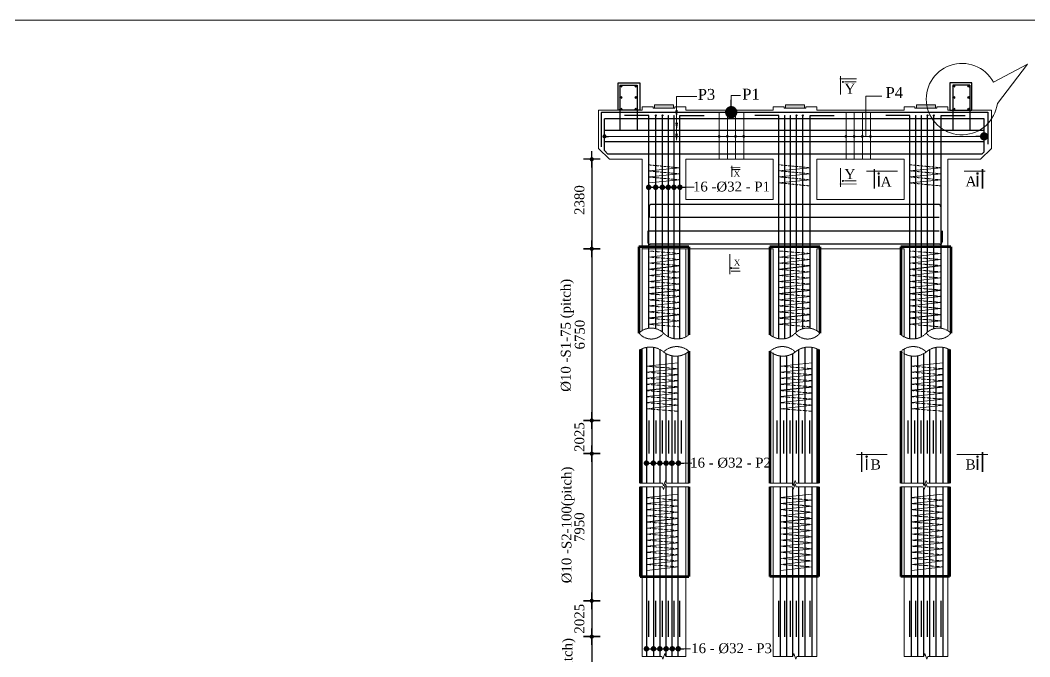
# Model space of a CAD drawing. Header units: millimetres. Extents: x -452357 to 35267, y 81803 to 461763.
# Drawn here: x -243131 to -224630, y 212153 to 223816 of the extents above; entities that cross this region are included whole.
import ezdxf

# ---------------------------------------------------------------- set-up
doc = ezdxf.new("R2010")
doc.units = ezdxf.units.MM
doc.header["$PDMODE"] = 2
doc.linetypes.add('DASHED', pattern=[0.75, 0.5, -0.25])
doc.linetypes.add('DASHEDX2', pattern=[38.1, 25.4, -12.7])
doc.layers.get('Defpoints').update_dxf_attribs({"lineweight": 13})
for name, color, linetype, lineweight in [('Ber', 12, 'Continuous', 30), ('Binder', 136, 'Continuous', 15), ('dim', 96, 'Continuous', 25), ('Dimision', 96, 'Continuous', 18), ('hatch', 65, 'Continuous', 15), ('Hatching', 65, 'Continuous', 20), ('Pile', 11, 'Continuous', 15), ('Reinf.', 12, 'Continuous', 30), ('Text', 7, 'Continuous', 15)]:
    doc.layers.add(name, color=color, linetype=linetype, lineweight=lineweight)
doc.layers.add('Pire Line', color=11, linetype='Continuous')
doc.styles.get("Standard").update_dxf_attribs({"font": 'times.ttf'})
doc.dimstyles.new('ISO-25', dxfattribs={"dimtxt": 175, "dimasz": 100, "dimexe": 65, "dimexo": 115.625, "dimgap": 40, "dimtad": 1, "dimtoh": 1, "dimdec": 0, "dimtxsty": 'Standard', "dimblk": 'DOT', "dimcen": 300, "dimclrd": 256, "dimclre": 256, "dimclrt": 256, "dimadec": 0, "dimazin": 0, "dimtfac": 1, "dimtdec": 0, "dimtix": 1, "dimtmove": 0, "dimatfit": 3, "dimldrblk": 'DOT', "dimfxl": 75, "dimlwd": -1, "dimarcsym": 0})
doc.dimstyles.new('ISO-70', dxfattribs={"dimscale": 0, "dimtxt": 70, "dimasz": 0.75, "dimexe": 35, "dimexo": 35, "dimgap": 20, "dimtad": 1, "dimdec": 0, "dimlfac": -1, "dimzin": 1, "dimdsep": 46, "dimtxsty": 'Standard', "dimblk": 'DIM', "dimcen": 60, "dimclrd": 256, "dimclre": 256, "dimclrt": 256, "dimadec": 0, "dimazin": 0, "dimtfac": 1, "dimtdec": 0, "dimtix": 1, "dimtofl": 0, "dimtmove": 0, "dimatfit": 3, "dimldrblk": 'DOT', "dimfxl": 35, "dimfxlon": 1, "dimtolj": 1, "dimlwd": -1, "dimarcsym": 0})

# ---------------------------------------------------------------- blocks, each defined once
blk = doc.blocks.new('DIM')
at = {"layer": 'dim'}
for p, q in [((-101, 0), (101, 0)), ((0, -101), (0, 101))]:
    blk.add_line(p, q, dxfattribs=at)
at = {"layer": 'dim', "const_width": 25.4}
blk.add_lwpolyline([(-13, 0, 1), (13, 0, 1)], format="xyb", close=True, dxfattribs=at)
blk = doc.blocks.new('*D145')
at = {"layer": 'Defpoints', "color": 0, "ltscale": 30, "transparency": 16777216}
for p in [(-231734, 221268), (-232657, 219628), (-230346, 219628)]:
    blk.add_point(p, dxfattribs=at)
at = {"layer": 'dim', "lineweight": -2, "ltscale": 30, "transparency": 16777216}
for p, q in [((-232622, 221268), (-232692, 221268)), ((-232622, 219628), (-232692, 219628))]:
    blk.add_line(p, q, dxfattribs=at)
at = {"layer": 'dim', "ltscale": 30, "transparency": 16777216}
blk.add_line((-232657, 221266), (-232657, 219630), dxfattribs=at)
at = {"layer": 'dim', "ltscale": 30, "transparency": 16777216, "xscale": 1.5, "yscale": 1.5, "zscale": 1.5}
for p, rotation in [((-232657, 221268), 90), ((-232657, 219628), 270)]:
    blk.add_blockref('DIM', p, dxfattribs=dict(at, rotation=rotation))
at = {"layer": 'dim', "ltscale": 30, "transparency": 16777216, "insert": (-232882, 220521), "char_height": 160, "attachment_point": 5, "rotation": 90}
blk.add_mtext('\\A1;{\\H1.125x;2380}', dxfattribs=at)
blk = doc.blocks.new('_Dot')
at = {"color": 0, "linetype": 'ByBlock', "lineweight": -2}
blk.add_line((-0.5, 0), (-1, 0), dxfattribs=at)
at = {"color": 0, "linetype": 'ByBlock', "const_width": 0.5}
blk.add_lwpolyline([(-0.25, 0, 1), (0.25, 0, 1)], format="xyb", close=True, dxfattribs=at)
blk = doc.blocks.new('*D146')
at = {"layer": 'Defpoints', "color": 0, "ltscale": 30, "transparency": 16777216}
for p in [(-232505, 219628), (-232657, 216482), (-231163, 216482)]:
    blk.add_point(p, dxfattribs=at)
at = {"layer": 'dim', "lineweight": -2, "ltscale": 30, "transparency": 16777216}
for p, q in [((-232622, 219628), (-232692, 219628)), ((-232622, 216482), (-232692, 216482))]:
    blk.add_line(p, q, dxfattribs=at)
at = {"layer": 'dim', "ltscale": 30, "transparency": 16777216}
blk.add_line((-232657, 219627), (-232657, 216484), dxfattribs=at)
at = {"layer": 'dim', "ltscale": 30, "transparency": 16777216, "xscale": 1.5, "yscale": 1.5, "zscale": 1.5}
for p, rotation in [((-232657, 219628), 90), ((-232657, 216482), 270)]:
    blk.add_blockref('DIM', p, dxfattribs=dict(at, rotation=rotation))
at = {"layer": 'dim', "ltscale": 30, "transparency": 16777216, "insert": (-232876, 218055), "char_height": 160, "attachment_point": 5, "rotation": 90}
blk.add_mtext('\\A1;{\\H1.125x;6750}', dxfattribs=at)
blk = doc.blocks.new('*D147')
at = {"layer": 'Defpoints', "color": 0, "ltscale": 30, "transparency": 16777216}
for p in [(-231163, 216482), (-232657, 215875), (-231136, 215875)]:
    blk.add_point(p, dxfattribs=at)
at = {"layer": 'dim', "lineweight": -2, "ltscale": 30, "transparency": 16777216}
for p, q in [((-232622, 216482), (-232692, 216482)), ((-232622, 215875), (-232692, 215875))]:
    blk.add_line(p, q, dxfattribs=at)
at = {"layer": 'dim', "ltscale": 30, "transparency": 16777216}
blk.add_line((-232657, 216481), (-232657, 215876), dxfattribs=at)
at = {"layer": 'dim', "ltscale": 30, "transparency": 16777216, "xscale": 1.5, "yscale": 1.5, "zscale": 1.5}
for p, rotation in [((-232657, 216482), 90), ((-232657, 215875), 270)]:
    blk.add_blockref('DIM', p, dxfattribs=dict(at, rotation=rotation))
at = {"layer": 'dim', "ltscale": 30, "transparency": 16777216, "insert": (-232882, 216179), "char_height": 160, "attachment_point": 5, "rotation": 90}
blk.add_mtext('\\A1;{\\H1.125x;2025}', dxfattribs=at)
blk = doc.blocks.new('*D148')
at = {"layer": 'Defpoints', "color": 0, "ltscale": 30, "transparency": 16777216}
for p in [(-232615, 215875), (-232657, 213179), (-231136, 213179)]:
    blk.add_point(p, dxfattribs=at)
at = {"layer": 'dim', "lineweight": -2, "ltscale": 30, "transparency": 16777216}
for p, q in [((-232650, 215875), (-232692, 215875)), ((-232622, 213179), (-232692, 213179))]:
    blk.add_line(p, q, dxfattribs=at)
at = {"layer": 'dim', "ltscale": 30, "transparency": 16777216}
blk.add_line((-232657, 215873), (-232657, 213181), dxfattribs=at)
at = {"layer": 'dim', "ltscale": 30, "transparency": 16777216, "xscale": 1.5, "yscale": 1.5, "zscale": 1.5}
for p, rotation in [((-232657, 215875), 90), ((-232657, 213179), 270)]:
    blk.add_blockref('DIM', p, dxfattribs=dict(at, rotation=rotation))
at = {"layer": 'dim', "ltscale": 30, "transparency": 16777216, "insert": (-232882, 214527), "char_height": 160, "attachment_point": 5, "rotation": 90}
blk.add_mtext('\\A1;{\\H1.125x;7950}', dxfattribs=at)
blk = doc.blocks.new('*D149')
at = {"layer": 'Defpoints', "color": 0, "ltscale": 30, "transparency": 16777216}
for p in [(-232629, 213179), (-232657, 212522), (-231136, 212522)]:
    blk.add_point(p, dxfattribs=at)
at = {"layer": 'dim', "lineweight": -2, "ltscale": 30, "transparency": 16777216}
for p, q in [((-232657, 213179), (-232692, 213179)), ((-232622, 212522), (-232692, 212522))]:
    blk.add_line(p, q, dxfattribs=at)
at = {"layer": 'dim', "ltscale": 30, "transparency": 16777216}
blk.add_line((-232657, 213178), (-232657, 212523), dxfattribs=at)
at = {"layer": 'dim', "ltscale": 30, "transparency": 16777216, "xscale": 1.5, "yscale": 1.5, "zscale": 1.5}
for p, rotation in [((-232657, 213179), 90), ((-232657, 212522), 270)]:
    blk.add_blockref('DIM', p, dxfattribs=dict(at, rotation=rotation))
at = {"layer": 'dim', "ltscale": 30, "transparency": 16777216, "insert": (-232882, 212850), "char_height": 160, "attachment_point": 5, "rotation": 90}
blk.add_mtext('\\A1;{\\H1.125x;2025}', dxfattribs=at)
blk = doc.blocks.new('*D150')
at = {"layer": 'Defpoints', "color": 0, "ltscale": 30, "transparency": 16777216}
for p in [(-232632, 212522), (-232657, 210092), (-231136, 210092)]:
    blk.add_point(p, dxfattribs=at)
at = {"layer": 'dim', "lineweight": -2, "ltscale": 30, "transparency": 16777216}
for p, q in [((-232657, 212522), (-232692, 212522)), ((-232622, 210092), (-232692, 210092))]:
    blk.add_line(p, q, dxfattribs=at)
at = {"layer": 'dim', "ltscale": 30, "transparency": 16777216}
blk.add_line((-232657, 212520), (-232657, 210093), dxfattribs=at)
at = {"layer": 'dim', "ltscale": 30, "transparency": 16777216, "xscale": 1.5, "yscale": 1.5, "zscale": 1.5}
for p, rotation in [((-232657, 212522), 90), ((-232657, 210092), 270)]:
    blk.add_blockref('DIM', p, dxfattribs=dict(at, rotation=rotation))
at = {"layer": 'dim', "ltscale": 30, "transparency": 16777216, "insert": (-232882, 211307), "char_height": 160, "attachment_point": 5, "rotation": 90}
blk.add_mtext('\\A1;{\\H1.125x;7950}', dxfattribs=at)

msp = doc.modelspace()

# ---------------------------------------------------------------- hatches: boundary and pattern name
at = {"layer": 'Hatching', "ltscale": 3}
h = msp.add_hatch(color=256, dxfattribs=at)
h.paths.add_polyline_path([(-231158.8, 222267.7), (-231333.8, 222267.7), (-231333.8, 222202.7), (-231158.8, 222202.7)])
h.paths.add_polyline_path([(-231333.8, 222267.7), (-231508.8, 222267.7), (-231508.8, 222202.7), (-231333.8, 222202.7)])
h = msp.add_hatch(color=256, dxfattribs=at)
h.paths.add_polyline_path([(-228758.8, 222267.7), (-228933.8, 222267.7), (-228933.8, 222202.7), (-228758.8, 222202.7)])
h.paths.add_polyline_path([(-228933.8, 222267.7), (-229108.8, 222267.7), (-229108.8, 222202.7), (-228933.8, 222202.7)])
h = msp.add_hatch(color=256, dxfattribs=at)
h.paths.add_polyline_path([(-226358.8, 222267.7), (-226533.8, 222267.7), (-226533.8, 222202.7), (-226358.8, 222202.7)])
h.paths.add_polyline_path([(-226533.8, 222267.7), (-226708.8, 222267.7), (-226708.8, 222202.7), (-226533.8, 222202.7)])
at = {"layer": 'Reinf.', "ltscale": 5}
h = msp.add_hatch(color=256, dxfattribs=at)
edge = h.paths.add_edge_path()
edge.add_arc((-232122.7, 222609.1), 17.6, 0, 360)
h = msp.add_hatch(color=256, dxfattribs=at)
edge = h.paths.add_edge_path()
edge.add_arc((-231843.3, 222609.1), 17.6, 180, 540, ccw=False)
h = msp.add_hatch(color=256, dxfattribs=at)
edge = h.paths.add_edge_path()
edge.add_arc((-226024.2, 222609.1), 17.6, 0, 360)
h = msp.add_hatch(color=256, dxfattribs=at)
edge = h.paths.add_edge_path()
edge.add_arc((-225744.9, 222609.1), 17.6, 180, 540, ccw=False)
h = msp.add_hatch(color=256, dxfattribs=at)
edge = h.paths.add_edge_path()
edge.add_arc((-232122.7, 222402), 17.6, 0, 360)
h = msp.add_hatch(color=256, dxfattribs=at)
edge = h.paths.add_edge_path()
edge.add_arc((-231843.3, 222402), 17.6, 180, 540, ccw=False)
h = msp.add_hatch(color=256, dxfattribs=at)
edge = h.paths.add_edge_path()
edge.add_arc((-226024.2, 222402), 17.6, 0, 360)
h = msp.add_hatch(color=256, dxfattribs=at)
edge = h.paths.add_edge_path()
edge.add_arc((-225744.9, 222402), 17.6, 180, 540, ccw=False)
h = msp.add_hatch(color=256, dxfattribs=at)
edge = h.paths.add_edge_path()
edge.add_arc((-232122.7, 222184.5), 17.6, 0, 360)
h = msp.add_hatch(color=256, dxfattribs=at)
edge = h.paths.add_edge_path()
edge.add_arc((-231843.3, 222184.5), 17.6, 180, 540, ccw=False)
for points in [[(-231488.9, 222071.9, 1), (-231471.2, 222071.9, 1)], [(-231370.3, 222071.9, 1), (-231352.6, 222071.9, 1)], [(-231261, 222070.4, 1), (-231243.3, 222070.4, 1)], [(-231158.2, 222071.9, 1), (-231140.5, 222071.9, 1)], [(-229109.4, 222071.9, -1), (-229127.1, 222071.9, -1)], [(-229006.6, 222070.4, -1), (-229024.3, 222070.4, -1)], [(-228897.3, 222071.9, -1), (-228915, 222071.9, -1)], [(-228778.7, 222071.9, -1), (-228796.4, 222071.9, -1)], [(-226709.4, 222071.9, -1), (-226727.1, 222071.9, -1)], [(-226606.6, 222070.4, -1), (-226624.3, 222070.4, -1)], [(-226497.3, 222071.9, -1), (-226515, 222071.9, -1)], [(-226378.7, 222071.9, -1), (-226396.4, 222071.9, -1)]]:
    msp.add_hatch(color=256, dxfattribs=at).paths.add_polyline_path(points)
h = msp.add_hatch(color=256, dxfattribs=at)
edge = h.paths.add_edge_path()
edge.add_arc((-226024.2, 222184.5), 17.6, 0, 360)
h = msp.add_hatch(color=256, dxfattribs=at)
edge = h.paths.add_edge_path()
edge.add_arc((-225744.9, 222184.5), 17.6, 180, 540, ccw=False)
at = {"layer": 'Text'}
for points in [[(-228044.8, 222685.4, 1), (-228062.8, 222685.4, 1)], [(-230066.6, 221080.6, 1), (-230084.6, 221080.6, 1)], [(-227397.9, 220993.1, -1), (-227397.9, 221022.7, -1)], [(-225588.4, 220993.1, 1), (-225588.4, 221022.7, 1)], [(-228044.8, 220870.3, -1), (-228062.8, 220870.3, -1)], [(-230092.1, 219274.8, -1), (-230110.1, 219274.8, -1)], [(-227619.5, 215805.4, -1), (-227619.5, 215835, -1)], [(-225588.4, 215805.4, 1), (-225588.4, 215835, 1)]]:
    msp.add_hatch(color=256, dxfattribs=at).paths.add_polyline_path(points)

# ---------------------------------------------------------------- linework, layer by layer
at = {"layer": 'Ber', "ltscale": 0.02}
for p, q in [((-232140.3, 222627), (-232140.3, 221815)), ((-232140.3, 222627), (-231825.7, 222627)), ((-231825.7, 222627), (-231825.7, 221811.5)), ((-225727.2, 222627), (-226041.9, 222627)), ((-226041.9, 222627), (-226041.9, 221811.5)), ((-225727.2, 222627), (-225727.2, 221815)), ((-225400.9, 222130.9), (-225400.9, 221545.6)), ((-232423.4, 221428), (-232423.4, 222011.9)), ((-225468.1, 222011.9), (-232423.4, 222011.9)), ((-225468.1, 221405.8), (-225468.1, 222011.9)), ((-225468.1, 221796.2), (-232423.4, 221796.2)), ((-225468.1, 221585), (-232420.4, 221585)), ((-232360.1, 221364.7), (-232423.4, 221428)), ((-225509.3, 221364.7), (-232360.1, 221364.7)), ((-225468.1, 221405.8), (-225509.3, 221364.7)), ((-231605.9, 220397.4), (-231605.9, 220203.2)), ((-226306.7, 220442.4), (-231560.9, 220442.4)), ((-226261.7, 220397.4), (-226261.7, 220197)), ((-226288.1, 220202.9), (-231580.6, 220202.9)), ((-231631.7, 219954.2), (-231631.7, 219755.6)), ((-226288.1, 219950), (-231613.4, 219950)), ((-226235.9, 219959.9), (-226235.9, 219755.6)), ((-226280.9, 219710.6), (-231586.7, 219710.6))]:
    msp.add_line(p, q, dxfattribs=at)
msp.add_lwpolyline([(-232479.1, 221498.1), (-232479.1, 222119.9, -0.4142136), (-232468.1, 222130.9), (-225400.9, 222130.9)], format="xyb", dxfattribs=at)
for centre, start, end in [((-231560.9, 220397.4), 90, 180), ((-226306.7, 220397.4), 0, 90), ((-231586.7, 219755.6), 180, 270), ((-226280.9, 219755.6), 270, 0)]:
    msp.add_arc(centre, 45, start, end, dxfattribs=at)
at = {"layer": 'Binder', "ltscale": 5}
for p, q in [((-230320.7, 222130.9), (-230320.7, 221267.7)), ((-230170.7, 222130.9), (-230170.7, 221267.7)), ((-230020.7, 222130.9), (-230020.7, 221267.7)), ((-229870.7, 222130.9), (-229870.7, 221267.7)), ((-227997.3, 222130.9), (-227997.3, 221267.7)), ((-227847.3, 222130.9), (-227847.3, 221267.7)), ((-227697.3, 222130.9), (-227697.3, 221267.7)), ((-227547.3, 222130.9), (-227547.3, 221267.7)), ((-231612.5, 221055), (-231040.7, 221110.3)), ((-229226.1, 221056.3), (-228654.4, 221111.6)), ((-226826, 221056.3), (-226254.2, 221111.6)), ((-231612.5, 220944.3), (-231040.7, 220999.7)), ((-229226.1, 220945.6), (-228654.4, 221001)), ((-226826, 220945.6), (-226254.2, 221001)), ((-231612.5, 220833.7), (-231040.7, 220889)), ((-229226.1, 220835), (-228654.4, 220890.3)), ((-226826, 220835), (-226254.2, 220890.3)), ((-231612.5, 219477.3), (-231040.7, 219541.3)), ((-231612.5, 219366.6), (-231040.7, 219430.7)), ((-229223.5, 219477.3), (-228651.8, 219541.3)), ((-229223.5, 219366.6), (-228651.8, 219430.7)), ((-226829.8, 219477.3), (-226258, 219541.3)), ((-226829.8, 219366.6), (-226258, 219430.7)), ((-231612.5, 219256), (-231040.7, 219320)), ((-229223.5, 219256), (-228651.8, 219320)), ((-226829.8, 219256), (-226258, 219320)), ((-231612.5, 219140.2), (-231040.7, 219204.3)), ((-231612.5, 219029.6), (-231040.7, 219093.6)), ((-229223.5, 219140.2), (-228651.8, 219204.3)), ((-229223.5, 219029.6), (-228651.8, 219093.6)), ((-226829.8, 219140.2), (-226258, 219204.3)), ((-226829.8, 219029.6), (-226258, 219093.6)), ((-231612.5, 218918.9), (-231040.7, 218982.9)), ((-229223.5, 218918.9), (-228651.8, 218982.9)), ((-226829.8, 218918.9), (-226258, 218982.9)), ((-231612.5, 218808.2), (-231040.7, 218872.3)), ((-231612.5, 218692.5), (-231040.7, 218756.5)), ((-229223.5, 218808.2), (-228651.8, 218872.3)), ((-229223.5, 218692.5), (-228651.8, 218756.5)), ((-226829.8, 218808.2), (-226258, 218872.3)), ((-226829.8, 218692.5), (-226258, 218756.5)), ((-231612.5, 218581.8), (-231040.7, 218645.9)), ((-231612.5, 218471.2), (-231040.7, 218535.2)), ((-229223.5, 218581.8), (-228651.8, 218645.9)), ((-229223.5, 218471.2), (-228651.8, 218535.2)), ((-226829.8, 218581.8), (-226258, 218645.9)), ((-226829.8, 218471.2), (-226258, 218535.2)), ((-231612.5, 218360.5), (-231040.7, 218424.6)), ((-229223.5, 218360.5), (-228651.8, 218424.6)), ((-226829.8, 218360.5), (-226258, 218424.6)), ((-231612.5, 218244.8), (-231040.7, 218308.8)), ((-229223.5, 218244.8), (-228651.8, 218308.8)), ((-226829.8, 218244.8), (-226258, 218308.8)), ((-231662.1, 217477.6), (-231077.5, 217541.6)), ((-231662.1, 217366.9), (-231077.5, 217431)), ((-229201.2, 217477.6), (-228616.6, 217541.6)), ((-229201.2, 217366.9), (-228616.6, 217431)), ((-226801.1, 217477.6), (-226216.5, 217541.6)), ((-226801.1, 217366.9), (-226216.5, 217431)), ((-231656.2, 217256.9), (-231071.6, 217320.9)), ((-231656.2, 217146.2), (-231071.6, 217210.3)), ((-229195.3, 217256.9), (-228610.7, 217320.9)), ((-229195.3, 217146.2), (-228610.7, 217210.3)), ((-226795.2, 217256.9), (-226210.7, 217320.9)), ((-226795.2, 217146.2), (-226210.7, 217210.3)), ((-231656.2, 217035.6), (-231071.6, 217099.6)), ((-229195.3, 217035.6), (-228610.7, 217099.6)), ((-226795.2, 217035.6), (-226210.7, 217099.6)), ((-231656.2, 216919.8), (-231071.6, 216983.9)), ((-231656.2, 216809.2), (-231071.6, 216873.2)), ((-229195.3, 216919.8), (-228610.7, 216983.9)), ((-229195.3, 216809.2), (-228610.7, 216873.2)), ((-226795.2, 216919.8), (-226210.7, 216983.9)), ((-226795.2, 216809.2), (-226210.7, 216873.2)), ((-231656.2, 216697.5), (-231071.6, 216761.6)), ((-229195.3, 216697.5), (-228610.7, 216761.6)), ((-226795.2, 216697.5), (-226210.7, 216761.6)), ((-231656.2, 215069.4), (-231071.6, 215133.5)), ((-231656.2, 214958.8), (-231071.6, 215022.8)), ((-229201.9, 215069.4), (-228617.3, 215133.5)), ((-229201.9, 214958.8), (-228617.3, 215022.8)), ((-226801.9, 215069.4), (-226217.3, 215133.5)), ((-226801.9, 214958.8), (-226217.3, 215022.8)), ((-231650.3, 214848.7), (-231065.7, 214912.8)), ((-229196, 214848.7), (-228611.4, 214912.8)), ((-226796, 214848.7), (-226211.4, 214912.8)), ((-231650.3, 214738.1), (-231065.7, 214802.1)), ((-231650.3, 214627.4), (-231065.7, 214691.5)), ((-229196, 214738.1), (-228611.4, 214802.1)), ((-229196, 214627.4), (-228611.4, 214691.5)), ((-226796, 214738.1), (-226211.4, 214802.1)), ((-226796, 214627.4), (-226211.4, 214691.5)), ((-231650.3, 214511.7), (-231065.7, 214575.7)), ((-231650.3, 214401), (-231065.7, 214465.1)), ((-229196, 214511.7), (-228611.4, 214575.7)), ((-229196, 214401), (-228611.4, 214465.1)), ((-226796, 214511.7), (-226211.4, 214575.7)), ((-226796, 214401), (-226211.4, 214465.1)), ((-231650.3, 214289.4), (-231065.7, 214353.4)), ((-229196, 214289.4), (-228611.4, 214353.4)), ((-226796, 214289.4), (-226211.4, 214353.4)), ((-231650.3, 214178.7), (-231065.7, 214242.8)), ((-231650.3, 214068.1), (-231065.7, 214132.1)), ((-229196, 214178.7), (-228611.4, 214242.8)), ((-229196, 214068.1), (-228611.4, 214132.1)), ((-226796, 214178.7), (-226211.4, 214242.8)), ((-226796, 214068.1), (-226211.4, 214132.1)), ((-231650.3, 213956.4), (-231065.7, 214020.5)), ((-231650.3, 213845.8), (-231065.7, 213909.8)), ((-229196, 213956.4), (-228611.4, 214020.5)), ((-229196, 213845.8), (-228611.4, 213909.8)), ((-226796, 213956.4), (-226211.4, 214020.5)), ((-226796, 213845.8), (-226211.4, 213909.8)), ((-231650.3, 213735.1), (-231065.7, 213799.2)), ((-229196, 213735.1), (-228611.4, 213799.2)), ((-226796, 213735.1), (-226211.4, 213799.2))]:
    msp.add_line(p, q, dxfattribs=at)
at = {"layer": 'Binder', "linetype": 'DASHEDX2', "ltscale": 0.007}
for p, q in [((-231040.7, 221110.3), (-231612.5, 221165.6)), ((-228654.4, 221111.6), (-229226.1, 221166.9)), ((-226254.2, 221111.6), (-226826, 221166.9)), ((-231040.7, 220999.7), (-231612.5, 221055)), ((-231040.7, 220889), (-231612.5, 220944.3)), ((-228654.4, 221001), (-229226.1, 221056.3)), ((-228654.4, 220890.3), (-229226.1, 220945.6)), ((-226254.2, 221001), (-226826, 221056.3)), ((-226254.2, 220890.3), (-226826, 220945.6)), ((-228654.4, 220779.7), (-229226.1, 220835)), ((-226254.2, 220779.7), (-226826, 220835)), ((-231040.7, 219541.3), (-231612.5, 219587.9)), ((-231040.7, 219430.7), (-231612.5, 219477.3)), ((-228651.8, 219541.3), (-229223.5, 219587.9)), ((-228651.8, 219430.7), (-229223.5, 219477.3)), ((-226258, 219541.3), (-226829.8, 219587.9)), ((-226258, 219430.7), (-226829.8, 219477.3)), ((-231040.7, 219320), (-231612.5, 219366.6)), ((-231040.7, 219204.3), (-231612.5, 219250.9)), ((-228651.8, 219320), (-229223.5, 219366.6)), ((-228651.8, 219204.3), (-229223.5, 219250.9)), ((-226258, 219320), (-226829.8, 219366.6)), ((-226258, 219204.3), (-226829.8, 219250.9)), ((-231040.7, 219093.6), (-231612.5, 219140.2)), ((-228651.8, 219093.6), (-229223.5, 219140.2)), ((-226258, 219093.6), (-226829.8, 219140.2)), ((-231040.7, 218982.9), (-231612.5, 219029.6)), ((-231040.7, 218872.3), (-231612.5, 218918.9)), ((-228651.8, 218982.9), (-229223.5, 219029.6)), ((-228651.8, 218872.3), (-229223.5, 218918.9)), ((-226258, 218982.9), (-226829.8, 219029.6)), ((-226258, 218872.3), (-226829.8, 218918.9)), ((-231040.7, 218756.5), (-231612.5, 218803.1)), ((-231040.7, 218645.9), (-231612.5, 218692.5)), ((-228651.8, 218756.5), (-229223.5, 218803.1)), ((-228651.8, 218645.9), (-229223.5, 218692.5)), ((-226258, 218756.5), (-226829.8, 218803.1)), ((-226258, 218645.9), (-226829.8, 218692.5)), ((-231040.7, 218535.2), (-231612.5, 218581.8)), ((-228651.8, 218535.2), (-229223.5, 218581.8)), ((-226258, 218535.2), (-226829.8, 218581.8)), ((-231040.7, 218424.6), (-231612.5, 218471.2)), ((-231040.7, 218308.8), (-231612.5, 218355.4)), ((-228651.8, 218424.6), (-229223.5, 218471.2)), ((-228651.8, 218308.8), (-229223.5, 218355.4)), ((-226258, 218424.6), (-226829.8, 218471.2)), ((-226258, 218308.8), (-226829.8, 218355.4)), ((-231040.7, 218198.1), (-231612.5, 218244.8)), ((-228651.8, 218198.1), (-229223.5, 218244.8)), ((-226258, 218198.1), (-226829.8, 218244.8)), ((-231077.5, 217431), (-231662.1, 217477.6)), ((-228616.6, 217431), (-229201.2, 217477.6)), ((-226216.5, 217431), (-226801.1, 217477.6)), ((-231071.6, 217320.9), (-231656.2, 217367.6)), ((-231071.6, 217210.3), (-231656.2, 217256.9)), ((-228610.7, 217320.9), (-229195.3, 217367.6)), ((-228610.7, 217210.3), (-229195.3, 217256.9)), ((-226210.7, 217320.9), (-226795.2, 217367.6)), ((-226210.7, 217210.3), (-226795.2, 217256.9)), ((-231071.6, 217099.6), (-231656.2, 217146.2)), ((-231071.6, 216983.9), (-231656.2, 217030.5)), ((-228610.7, 217099.6), (-229195.3, 217146.2)), ((-228610.7, 216983.9), (-229195.3, 217030.5)), ((-226210.7, 217099.6), (-226795.2, 217146.2)), ((-226210.7, 216983.9), (-226795.2, 217030.5)), ((-231071.6, 216873.2), (-231656.2, 216919.8)), ((-228610.7, 216873.2), (-229195.3, 216919.8)), ((-226210.7, 216873.2), (-226795.2, 216919.8)), ((-231071.6, 216762.6), (-231656.2, 216809.2)), ((-231071.6, 216650.9), (-231656.2, 216697.5)), ((-228610.7, 216762.6), (-229195.3, 216809.2)), ((-228610.7, 216650.9), (-229195.3, 216697.5)), ((-226210.7, 216762.6), (-226795.2, 216809.2)), ((-226210.7, 216650.9), (-226795.2, 216697.5)), ((-231071.6, 215022.8), (-231656.2, 215069.4)), ((-228617.3, 215022.8), (-229201.9, 215069.4)), ((-226217.3, 215022.8), (-226801.9, 215069.4)), ((-231065.7, 214912.8), (-231650.3, 214959.4)), ((-231065.7, 214802.1), (-231650.3, 214848.7)), ((-228611.4, 214912.8), (-229196, 214959.4)), ((-228611.4, 214802.1), (-229196, 214848.7)), ((-226211.4, 214912.8), (-226796, 214959.4)), ((-226211.4, 214802.1), (-226796, 214848.7)), ((-231065.7, 214691.5), (-231650.3, 214738.1)), ((-231065.7, 214575.7), (-231650.3, 214622.3)), ((-228611.4, 214691.5), (-229196, 214738.1)), ((-228611.4, 214575.7), (-229196, 214622.3)), ((-226211.4, 214691.5), (-226796, 214738.1)), ((-226211.4, 214575.7), (-226796, 214622.3)), ((-231065.7, 214465.1), (-231650.3, 214511.7)), ((-228611.4, 214465.1), (-229196, 214511.7)), ((-226211.4, 214465.1), (-226796, 214511.7)), ((-231065.7, 214354.4), (-231650.3, 214401)), ((-231065.7, 214242.8), (-231650.3, 214289.4)), ((-228611.4, 214354.4), (-229196, 214401)), ((-228611.4, 214242.8), (-229196, 214289.4)), ((-226211.4, 214354.4), (-226796, 214401)), ((-226211.4, 214242.8), (-226796, 214289.4)), ((-231065.7, 214132.1), (-231650.3, 214178.7)), ((-231065.7, 214021.5), (-231650.3, 214068.1)), ((-228611.4, 214132.1), (-229196, 214178.7)), ((-228611.4, 214021.5), (-229196, 214068.1)), ((-226211.4, 214132.1), (-226796, 214178.7)), ((-226211.4, 214021.5), (-226796, 214068.1)), ((-231065.7, 213909.8), (-231650.3, 213956.4)), ((-228611.4, 213909.8), (-229196, 213956.4)), ((-226211.4, 213909.8), (-226796, 213956.4)), ((-231065.7, 213799.2), (-231650.3, 213845.8)), ((-228611.4, 213799.2), (-229196, 213845.8)), ((-226211.4, 213799.2), (-226796, 213845.8))]:
    msp.add_line(p, q, dxfattribs=at)
at = {"layer": 'Dimision', "ltscale": 5}
for points in [[(-231103.1, 221738.8), (-231103.1, 222416.1), (-230730.7, 222416.1)], [(-231103.1, 222324.4), (-231103.1, 222416.1), (-230730.7, 222416.1)], [(-231103.1, 222118.6), (-231103.1, 222416.1), (-230730.7, 222416.1)], [(-227636.4, 221687.6), (-227636.4, 222424.5), (-227342.2, 222424.5)]]:
    msp.add_lwpolyline(points, dxfattribs=at)
at = {"layer": 'Dimision', "ltscale": 3, "const_width": 25}
for points in [[(-230335.1, 221687.1, 1), (-230310.1, 221687.1, 1)], [(-230185.1, 221687.1, 1), (-230160.1, 221687.1, 1)], [(-230035.1, 221687.1, 1), (-230010.1, 221687.1, 1)], [(-229885.1, 221686.9, 1), (-229860.1, 221686.9, 1)], [(-228011.8, 221687.1, 1), (-227986.8, 221687.1, 1)], [(-227861.8, 221687.1, 1), (-227836.8, 221687.1, 1)], [(-227711.8, 221687.1, 1), (-227686.8, 221687.1, 1)], [(-227561.8, 221686.9, 1), (-227536.8, 221686.9, 1)]]:
    msp.add_lwpolyline(points, format="xyb", close=True, dxfattribs=at)
at = {"layer": 'Dimision', "ltscale": 5}
for points in [[(-231077.5, 222165.6), (-231103.1, 222011.9), (-231128.8, 222165.7)], [(-231075.4, 221937.9), (-231101.1, 221784), (-231126.7, 221937.7)], [(-231077.5, 221738.9), (-231103.1, 221585), (-231128.8, 221738.7)]]:
    msp.add_solid(points, dxfattribs=at)
at = {"layer": 'hatch', "ltscale": 3}
for p, q in [((-224674.3, 223010.3), (-225296.2, 222679)), ((-225224.2, 222292.2), (-224674.3, 223010.3)), ((-230933.8, 220528.4), (-229333.8, 220528.4)), ((-228533.8, 220528.4), (-226933.8, 220528.4)), ((-231733.8, 219628.4), (-230933.8, 219628.4)), ((-231733.8, 219628.4), (-230933.8, 219628.4)), ((-230933.8, 219628.4), (-229333.8, 219628.4)), ((-229333.8, 219628.4), (-229391.8, 219628.4)), ((-228475.8, 219628.4), (-228533.8, 219628.4)), ((-228475.8, 219628.4), (-226991.8, 219628.4)), ((-226933.8, 219628.4), (-226991.8, 219628.4)), ((-226991.8, 219628.4), (-226933.8, 219628.4))]:
    msp.add_line(p, q, dxfattribs=at)
at = {"layer": 'hatch', "lineweight": 80, "ltscale": 3}
for p, q in [((-231791.8, 219664.6), (-231791.8, 218083.6)), ((-230875.8, 219664.6), (-231791.8, 219664.6)), ((-230875.8, 219664.6), (-230875.8, 218278.8)), ((-229391.8, 219664.6), (-229391.8, 218278.8)), ((-228475.8, 219664.6), (-229391.8, 219664.6)), ((-228475.8, 219664.6), (-228475.8, 218278.8)), ((-226991.8, 219664.6), (-226991.8, 218278.8)), ((-226075.8, 219664.6), (-226991.8, 219664.6)), ((-226075.8, 219664.6), (-226075.8, 218278.8)), ((-230875.8, 218278.8), (-230875.8, 218052.5)), ((-229391.8, 218278.8), (-229391.8, 218052.5)), ((-228475.8, 218278.8), (-228475.8, 218083.6)), ((-226991.8, 218278.8), (-226991.8, 218052.5)), ((-226075.8, 218278.8), (-226075.8, 218083.6)), ((-231767.5, 217780.3), (-231767.5, 215333.7)), ((-228500, 217780.3), (-228500, 215333.7)), ((-226100, 217780.3), (-226100, 215333.7)), ((-230875.8, 217749.9), (-230875.8, 215333.7)), ((-229391.8, 217749.9), (-229391.8, 215333.7)), ((-226991.8, 217749.9), (-226991.8, 215333.7)), ((-231767.5, 215268.6), (-231767.5, 213626.5)), ((-230875.8, 215268.6), (-230875.8, 213626.5)), ((-229391.8, 215268.6), (-229391.8, 213626.5)), ((-228500, 215268.6), (-228500, 213626.5)), ((-226991.8, 215268.6), (-226991.8, 213626.5)), ((-226100, 215268.6), (-226100, 213626.5)), ((-231767.5, 213626.5), (-230875.8, 213626.5)), ((-228500, 213626.5), (-229391.8, 213626.5)), ((-226100, 213626.5), (-226991.8, 213626.5))]:
    msp.add_line(p, q, dxfattribs=at)
at = {"layer": 'hatch', "ltscale": 3}
msp.add_lwpolyline([(-243546.4, 223816.1), (-208199.3, 223816.1), (-208199.3, 187871.7), (-243546.4, 187871.7)], close=True, dxfattribs=at)
msp.add_arc((-225873.5, 222371.5), 654.1, 28.045, 353.03971, dxfattribs=at)
at = {"layer": 'Hatching', "ltscale": 3}
for p, q in [((-231533.8, 222227.7), (-231733.8, 222227.7)), ((-231733.8, 222167.7), (-231733.8, 222227.7)), ((-231133.8, 222227.7), (-230933.8, 222227.7)), ((-230933.8, 222167.7), (-230933.8, 222227.7)), ((-229133.8, 222227.7), (-229333.8, 222227.7)), ((-229333.8, 222167.7), (-229333.8, 222227.7)), ((-228733.8, 222227.7), (-228533.8, 222227.7)), ((-228533.8, 222167.7), (-228533.8, 222227.7)), ((-226733.8, 222227.7), (-226933.8, 222227.7)), ((-226933.8, 222167.7), (-226933.8, 222227.7)), ((-226333.8, 222227.7), (-226133.8, 222227.7)), ((-226133.8, 222167.7), (-226133.8, 222227.7)), ((-232533.8, 221467.7), (-232533.8, 222167.7)), ((-232533.8, 222167.7), (-231733.8, 222167.7)), ((-230933.8, 222167.7), (-229333.8, 222167.7)), ((-228533.8, 222167.7), (-226933.8, 222167.7)), ((-226133.8, 222167.7), (-225333.8, 222167.7)), ((-225333.8, 222167.7), (-225333.8, 221467.7)), ((-232333.8, 221267.7), (-232533.8, 221467.7)), ((-225533.8, 221267.7), (-225333.8, 221467.7)), ((-231733.8, 221267.7), (-232333.8, 221267.7)), ((-230933.8, 221267.7), (-230933.8, 220640.9)), ((-229333.8, 221267.7), (-230933.8, 221267.7)), ((-229333.8, 221267.7), (-229333.8, 220640.9)), ((-226933.8, 221267.7), (-228533.8, 221267.7)), ((-226933.8, 221267.7), (-226933.8, 220640.9)), ((-225533.8, 221267.7), (-226133.8, 221267.7)), ((-230933.8, 220640.9), (-230933.8, 220528.4)), ((-229333.8, 220640.9), (-229333.8, 220528.4)), ((-226933.8, 220640.9), (-226933.8, 220528.4)), ((-230933.8, 219628.4), (-230933.8, 218278.8)), ((-229333.8, 219628.4), (-229333.8, 218278.8)), ((-226933.8, 219628.4), (-226933.8, 218278.8)), ((-230933.8, 218278.8), (-230933.8, 218014.5)), ((-229333.8, 218278.8), (-229333.8, 218014.5)), ((-226933.8, 218278.8), (-226933.8, 218014.5)), ((-231525.3, 217983.3), (-231525.3, 217983.1)), ((-228742.3, 217983.3), (-228742.3, 217983.1)), ((-226342.3, 217983.3), (-226342.3, 217983.1)), ((-229333.8, 217708.9), (-229333.8, 217721.8)), ((-226933.8, 217708.9), (-226933.8, 217721.8)), ((-230933.8, 216523.5), (-230933.8, 216185.6)), ((-229333.8, 216523.5), (-229333.8, 216185.6)), ((-226933.8, 216523.5), (-226933.8, 216185.6))]:
    msp.add_line(p, q, dxfattribs=at)
for points in [[(-231533.8, 222227.7), (-231533.8, 222202.7)], [(-231133.8, 222202.7), (-231133.8, 222227.7)], [(-229133.8, 222227.7), (-229133.8, 222202.7)], [(-228733.8, 222202.7), (-228733.8, 222227.7)], [(-226733.8, 222227.7), (-226733.8, 222202.7)], [(-226333.8, 222202.7), (-226333.8, 222227.7)], [(-231133.8, 222202.7), (-231533.8, 222202.7)], [(-228733.8, 222202.7), (-229133.8, 222202.7)], [(-226333.8, 222202.7), (-226733.8, 222202.7)], [(-231733.8, 218278.8), (-231733.8, 221267.7)], [(-228533.8, 220528.4), (-228533.8, 221267.7)], [(-226133.8, 218278.8), (-226133.8, 221267.7)], [(-228533.8, 218278.8), (-228533.8, 219628.4)], [(-231733.8, 218124.3), (-231733.8, 218278.8)], [(-228533.8, 218124.3), (-228533.8, 218278.8)], [(-226133.8, 218124.3), (-226133.8, 218278.8)], [(-230933.8, 218014.5), (-230933.8, 218091.4)], [(-229333.8, 218014.5), (-229333.8, 218091.4)], [(-226933.8, 218014.5), (-226933.8, 218091.4)], [(-231733.8, 217796.8), (-231733.8, 215333.7)], [(-231733.8, 217721.8), (-231733.8, 217795.1)], [(-228533.8, 217796.8), (-228533.8, 215333.7)], [(-228533.8, 217721.8), (-228533.8, 217795.1)], [(-226933.8, 215333.7), (-226933.8, 217791.9)], [(-226133.8, 217796.8), (-226133.8, 215333.7)], [(-226133.8, 217721.8), (-226133.8, 217795.1)], [(-230933.8, 215333.7), (-230933.8, 217708.9)], [(-229333.8, 215333.7), (-229333.8, 217708.9)], [(-231767.5, 215333.7), (-231362.7, 215333.7), (-231344.2, 215283), (-231307.3, 215384.3), (-231288.9, 215333.7), (-230875.8, 215333.7)], [(-229391.8, 215333.7), (-228986.9, 215333.7), (-228968.5, 215283), (-228931.6, 215384.3), (-228913.2, 215333.7), (-228500, 215333.7)], [(-226991.8, 215333.7), (-226586.9, 215333.7), (-226568.5, 215283), (-226531.6, 215384.3), (-226513.2, 215333.7), (-226100, 215333.7)], [(-231767.5, 215268.6), (-231362.7, 215268.6), (-231344.2, 215218), (-231307.3, 215319.3), (-231288.9, 215268.6), (-230875.8, 215268.6)], [(-231733.8, 215268.6), (-231733.8, 213626.5)], [(-230933.8, 213626.5), (-230933.8, 215268.6)], [(-229391.8, 215268.6), (-228986.9, 215268.6), (-228968.5, 215218), (-228931.6, 215319.3), (-228913.2, 215268.6), (-228500, 215268.6)], [(-229333.8, 213626.5), (-229333.8, 215268.6)], [(-228533.8, 215268.6), (-228533.8, 213626.5)], [(-226991.8, 215268.6), (-226586.9, 215268.6), (-226568.5, 215218), (-226531.6, 215319.3), (-226513.2, 215268.6), (-226100, 215268.6)], [(-226933.8, 213626.5), (-226933.8, 215268.6)], [(-226133.8, 215268.6), (-226133.8, 213626.5)], [(-231733.8, 213626.5), (-231733.8, 212160.2)], [(-230933.8, 212160.2), (-230933.8, 213626.5)], [(-229333.8, 212160.2), (-229333.8, 213626.5)], [(-228533.8, 213626.5), (-228533.8, 212160.2)], [(-226933.8, 212160.2), (-226933.8, 213626.5)], [(-226133.8, 213626.5), (-226133.8, 212160.2)], [(-231733.8, 212160.2), (-231370.7, 212160.2), (-231352.2, 212109.5), (-231315.4, 212210.8), (-231296.9, 212160.2), (-230933.8, 212160.2)], [(-228533.8, 212160.2), (-228896.9, 212160.2), (-228915.4, 212109.5), (-228952.2, 212210.8), (-228970.7, 212160.2), (-229333.8, 212160.2)], [(-226133.8, 212160.2), (-226496.9, 212160.2), (-226515.4, 212109.5), (-226552.2, 212210.8), (-226570.7, 212160.2), (-226933.8, 212160.2)]]:
    msp.add_lwpolyline(points, dxfattribs=at)
for points in [[(-231158.8, 222267.7), (-231508.8, 222267.7), (-231508.8, 222202.7), (-231158.8, 222202.7)], [(-228758.8, 222267.7), (-229108.8, 222267.7), (-229108.8, 222202.7), (-228758.8, 222202.7)], [(-226358.8, 222267.7), (-226708.8, 222267.7), (-226708.8, 222202.7), (-226358.8, 222202.7)]]:
    msp.add_lwpolyline(points, close=True, dxfattribs=at)
at = {"layer": 'Pile', "linetype": 'DASHED', "ltscale": 5}
for points in [[(-230875.8, 218052.5, -0.3921975), (-231340.4, 218083.6, 0.4073852), (-231791.8, 218083.6, 0.4820516), (-231340.4, 218083.6)], [(-229391.8, 218052.5, 0.3921975), (-228927.2, 218083.6, -0.4073852), (-228475.8, 218083.6, -0.4820516), (-228927.2, 218083.6)], [(-226991.8, 218052.5, 0.3921975), (-226527.2, 218083.6, -0.4073852), (-226075.8, 218083.6, -0.4820516), (-226527.2, 218083.6)], [(-231767.5, 217780.3, -0.310821), (-231340.4, 217737.9, 0.3574674), (-230875.8, 217749.9, 0.3980758), (-231340.4, 217737.9)], [(-228500, 217780.3, 0.310821), (-228927.2, 217737.9, -0.3574674), (-229391.8, 217749.9, -0.3980758), (-228927.2, 217737.9)], [(-226100, 217780.3, 0.310821), (-226527.2, 217737.9, -0.3574674), (-226991.8, 217749.9, -0.3980758), (-226527.2, 217737.9)]]:
    msp.add_lwpolyline(points, format="xyb", dxfattribs=at)
at = {"layer": 'Pire Line', "ltscale": 5}
for points in [[(-232175.4, 222667.3), (-231775.3, 222667.3), (-231775.3, 222167.7), (-232175.4, 222167.7)], [(-225692.2, 222667.3), (-226092.3, 222667.3), (-226092.3, 222167.7), (-225692.2, 222167.7)]]:
    msp.add_lwpolyline(points, close=True, dxfattribs=at)
at = {"layer": 'Reinf.', "ltscale": 5}
for p, q in [((-231480, 218163.9), (-231480, 222071.9)), ((-231361.5, 218102.4), (-231361.5, 222071.9)), ((-231253, 218016.7), (-231253, 222071.9)), ((-231148.4, 217981), (-231148.4, 222071.9)), ((-229119.1, 217981), (-229119.1, 222071.9)), ((-229014.6, 218016.7), (-229014.6, 222071.9)), ((-228906.1, 218102.4), (-228906.1, 222071.9)), ((-228787.5, 218163.9), (-228787.5, 222071.9)), ((-226719.1, 217981), (-226719.1, 222071.9)), ((-226614.6, 218016.7), (-226614.6, 222071.9)), ((-226506.1, 218102.4), (-226506.1, 222071.9)), ((-226387.5, 218163.9), (-226387.5, 222071.9)), ((-231612.5, 219256), (-231040.7, 219320)), ((-229223.5, 219256), (-228651.8, 219320)), ((-226829.8, 219256), (-226258, 219320)), ((-231612.5, 218808.2), (-231040.7, 218872.3)), ((-229223.5, 218808.2), (-228651.8, 218872.3)), ((-226829.8, 218808.2), (-226258, 218872.3)), ((-231612.5, 218360.5), (-231040.7, 218424.6)), ((-229223.5, 218360.5), (-228651.8, 218424.6)), ((-226829.8, 218360.5), (-226258, 218424.6)), ((-231405.6, 215333.7), (-231405.6, 217782.3)), ((-228862, 215333.7), (-228862, 217782.3)), ((-226462, 215333.7), (-226462, 217782.3)), ((-231293.1, 215345.2), (-231293.1, 217706.7)), ((-228974.5, 215299.6), (-228974.5, 217706.7)), ((-226574.5, 215299.6), (-226574.5, 217706.7)), ((-231656.2, 217035.6), (-231071.6, 217099.6)), ((-229195.3, 217035.6), (-228610.7, 217099.6)), ((-226795.2, 217035.6), (-226210.7, 217099.6)), ((-231605, 215874.9), (-231605, 216482.2)), ((-231475.4, 215874.9), (-231475.4, 216482.2)), ((-231362.4, 215874.9), (-231362.4, 216482.2)), ((-231246.2, 215874.9), (-231246.2, 216482.2)), ((-231129.9, 215874.9), (-231129.9, 216482.2)), ((-231010.3, 215874.9), (-231010.3, 216482.2)), ((-229257.3, 215874.9), (-229257.3, 216482.2)), ((-229137.7, 215874.9), (-229137.7, 216482.2)), ((-229021.4, 215874.9), (-229021.4, 216482.2)), ((-228905.1, 215874.9), (-228905.1, 216482.2)), ((-228792.2, 215874.9), (-228792.2, 216482.2)), ((-228662.6, 215874.9), (-228662.6, 216482.2)), ((-226857.3, 215874.9), (-226857.3, 216482.2)), ((-226737.7, 215874.9), (-226737.7, 216482.2)), ((-226621.4, 215874.9), (-226621.4, 216482.2)), ((-226505.1, 215874.9), (-226505.1, 216482.2)), ((-226392.2, 215874.9), (-226392.2, 216482.2)), ((-226262.6, 215874.9), (-226262.6, 216482.2)), ((-231405.6, 213626.5), (-231405.6, 215268.6)), ((-231293.1, 213626.5), (-231293.1, 215280.1)), ((-228974.5, 213626.5), (-228974.5, 215234.6)), ((-228862, 213626.5), (-228862, 215268.6)), ((-226574.5, 213626.5), (-226574.5, 215234.6)), ((-226462, 213626.5), (-226462, 215268.6)), ((-231650.3, 214627.4), (-231065.7, 214691.5)), ((-229196, 214627.4), (-228611.4, 214691.5)), ((-226796, 214627.4), (-226211.4, 214691.5)), ((-231405.6, 212160.2), (-231405.6, 213626.5)), ((-231293.1, 212160.2), (-231293.1, 213626.5)), ((-231293.1, 213156.8), (-231293.1, 213626.5)), ((-228974.5, 212160.2), (-228974.5, 213626.5)), ((-228974.5, 213156.8), (-228974.5, 213626.5)), ((-228862, 212160.2), (-228862, 213626.5)), ((-226574.5, 212160.2), (-226574.5, 213626.5)), ((-226574.5, 213156.8), (-226574.5, 213626.5)), ((-226462, 212160.2), (-226462, 213626.5)), ((-231480, 212521.7), (-231480, 213179.2)), ((-231361.5, 212521.7), (-231361.5, 213179.2)), ((-231253, 212521.7), (-231253, 213179.2)), ((-231148.4, 212521.7), (-231148.4, 213179.2)), ((-229119.1, 212521.7), (-229119.1, 213179.2)), ((-229014.6, 212521.7), (-229014.6, 213179.2)), ((-228906.1, 212521.7), (-228906.1, 213179.2)), ((-228787.5, 212521.7), (-228787.5, 213179.2)), ((-226719.1, 212521.7), (-226719.1, 213179.2)), ((-226614.6, 212521.7), (-226614.6, 213179.2)), ((-226506.1, 212521.7), (-226506.1, 213179.2)), ((-226387.5, 212521.7), (-226387.5, 213179.2))]:
    msp.add_line(p, q, dxfattribs=at)
for points in [[(-231613.4, 218172.1), (-231613.4, 222069.1), (-232055.7, 222069.1)], [(-231040.7, 217979.9), (-231040.7, 222069.1), (-230597.5, 222069.1)], [(-229226.9, 217979.9), (-229226.9, 222069.1), (-229670.1, 222069.1)], [(-228654.2, 218172.1), (-228654.2, 222069.1), (-228211.9, 222069.1)], [(-226826.9, 217979.9), (-226826.9, 222069.1), (-227270.1, 222069.1)], [(-226254.2, 218172.1), (-226254.2, 222069.1), (-225811.9, 222069.1)], [(-231650.3, 215333.7), (-231650.3, 217821.6)], [(-231522, 215333.7), (-231522, 217822.1)], [(-228745.6, 215333.7), (-228745.6, 217822.1)], [(-228617.3, 215333.7), (-228617.3, 217821.6)], [(-226345.6, 215333.7), (-226345.6, 217822.1)], [(-226217.3, 215333.7), (-226217.3, 217821.6)], [(-231184, 215333.7), (-231184, 217667.2)], [(-231071.6, 215333.7), (-231071.6, 217663.4)], [(-229196, 217203.3), (-229196, 217663.4)], [(-229083.6, 215333.7), (-229083.6, 217667.2)], [(-226796, 217203.3), (-226796, 217663.4)], [(-226683.6, 215333.7), (-226683.6, 217667.2)], [(-229196, 215333.7), (-229196, 217204.6)], [(-226796, 215333.7), (-226796, 217204.6)], [(-231071.6, 215875.2), (-231071.6, 216482.2)], [(-229196, 215875.2), (-229196, 216482.2)], [(-226796, 215875.2), (-226796, 216482.2)], [(-231650.3, 213626.5), (-231650.3, 215268.6)], [(-231522, 213626.5), (-231522, 215268.6)], [(-231184, 213626.5), (-231184, 215268.6)], [(-231071.6, 213626.5), (-231071.6, 215268.6)], [(-229196, 213626.5), (-229196, 215268.6)], [(-229083.6, 213626.5), (-229083.6, 215268.6)], [(-228745.6, 213626.5), (-228745.6, 215268.6)], [(-228617.3, 213626.5), (-228617.3, 215268.6)], [(-226796, 213626.5), (-226796, 215268.6)], [(-226683.6, 213626.5), (-226683.6, 215268.6)], [(-226345.6, 213626.5), (-226345.6, 215268.6)], [(-226217.3, 213626.5), (-226217.3, 215268.6)], [(-231650.3, 212160.2), (-231650.3, 213626.5)], [(-231522, 212160.2), (-231522, 213626.5)], [(-231184, 212160.2), (-231184, 213626.5)], [(-231071.6, 212160.2), (-231071.6, 213626.5)], [(-229196, 212160.2), (-229196, 213626.5)], [(-229083.6, 212160.2), (-229083.6, 213626.5)], [(-228745.6, 212160.2), (-228745.6, 213626.5)], [(-228617.3, 212160.2), (-228617.3, 213626.5)], [(-226796, 212160.2), (-226796, 213626.5)], [(-226683.6, 212160.2), (-226683.6, 213626.5)], [(-226345.6, 212160.2), (-226345.6, 213626.5)], [(-226217.3, 212160.2), (-226217.3, 213626.5)], [(-231613.4, 212521.7), (-231613.4, 213179.2)], [(-231040.7, 212521.7), (-231040.7, 213179.2)], [(-229226.9, 212521.7), (-229226.9, 213179.2)], [(-228654.2, 212521.7), (-228654.2, 213179.2)], [(-226826.9, 212521.7), (-226826.9, 213179.2)], [(-226254.2, 212521.7), (-226254.2, 213179.2)]]:
    msp.add_lwpolyline(points, dxfattribs=at)
for centre, radius in [((-232122.7, 222609.1), 17.6), ((-231843.3, 222609.1), 17.6), ((-226024.2, 222609.1), 17.6), ((-225744.9, 222609.1), 17.6), ((-232122.7, 222402), 17.6), ((-231843.3, 222402), 17.6), ((-226024.2, 222402), 17.6), ((-225744.9, 222402), 17.6), ((-232122.7, 222184.5), 17.6), ((-231843.3, 222184.5), 17.6), ((-231480, 222071.9), 8.85), ((-231361.5, 222071.9), 8.85), ((-228906.1, 222071.9), 8.85), ((-228787.5, 222071.9), 8.85), ((-226506.1, 222071.9), 8.85), ((-226387.5, 222071.9), 8.85), ((-226024.2, 222184.5), 17.6), ((-225744.9, 222184.5), 17.6)]:
    msp.add_circle(centre, radius, dxfattribs=at)
at = {"layer": 'Text'}
for p, q in [((-228098.2, 222452), (-228098.2, 222793)), ((-230092.6, 221145.2), (-230092.6, 220944.6)), ((-228098.2, 221103.7), (-228098.2, 220762.7)), ((-227054.9, 221047.6), (-227619.3, 221047.6)), ((-225835, 221047.6), (-225444.8, 221047.6)), ((-230125.2, 219528), (-230125.2, 219160.4)), ((-227243.9, 215859.9), (-227808.3, 215859.9)), ((-225964, 215859.9), (-225399.6, 215859.9))]:
    msp.add_line(p, q, dxfattribs=at)
for points, const_width in [([(-228111.6, 222740.4), (-227804.1, 222740.4)], 17.9), ([(-228031.1, 222685.4), (-227808.2, 222685.4)], 17.9), ([(-230109.9, 221114.2), (-229935.2, 221114.2)], 17.9), ([(-227479.1, 221092.9), (-227479.1, 220727.9)], 29.6), ([(-225497.5, 221092.9), (-225497.5, 220727.9)], 29.6), ([(-230059.4, 221080.6), (-229934.7, 221080.6)], 17.9), ([(-227397.9, 220970.4), (-227397.9, 220764.5)], 29.6), ([(-225588.4, 220970.4), (-225588.4, 220764.5)], 29.6), ([(-228111.6, 220815.3), (-227804.1, 220815.3)], 17.9), ([(-228031.1, 220870.3), (-227808.2, 220870.3)], 17.9), ([(-230078.3, 219274.8), (-229953.6, 219274.8)], 17.9), ([(-230106.1, 219219.7), (-229931.4, 219219.7)], 17.9), ([(-227710.4, 215905.2), (-227710.4, 215540.2)], 29.6), ([(-225497.5, 215905.2), (-225497.5, 215540.2)], 29.6), ([(-227619.5, 215782.7), (-227619.5, 215576.8)], 29.6), ([(-225588.4, 215782.7), (-225588.4, 215576.8)], 29.6)]:
    msp.add_lwpolyline(points, dxfattribs=dict(at, const_width=const_width))
for centre, radius in [((-228053.8, 222685.4), 8.97), ((-230075.6, 221080.6), 8.97), ((-227397.9, 221007.9), 14.8), ((-225588.4, 221007.9), 14.8), ((-228053.8, 220870.3), 8.97), ((-230101.1, 219274.8), 8.97), ((-227619.5, 215820.2), 14.8), ((-225588.4, 215820.2), 14.8)]:
    msp.add_circle(centre, radius, dxfattribs=at)

# ---------------------------------------------------------------- texts
at = {"layer": 'dim', "ltscale": 30, "char_height": 180, "attachment_point": 5, "rotation": 90}
for s, insert in [('%%C10 -S1-75 (pitch)', (-233104.7, 218043.2)), ('%%C10 -S2-100(pitch)', (-233090.2, 214568.6)), ('%%C10 -S3-100 (pitch)', (-233072.3, 211394.8))]:
    msp.add_mtext(s, dxfattribs=dict(at, insert=insert))
at = {"layer": 'Text'}
for s, height, p in [('Y', 184.9, (-228027.6, 222469.7)), ('P4', 200, (-227272.4, 222389.9)), ('P3', 200, (-230714, 222357)), ('P1', 200, (-229898.3, 222361.2)), ('X', 112.1, (-230059.4, 220949.4)), ('Y', 184.9, (-228027.6, 220905.2)), ('A', 184.9, (-227363.5, 220765.5)), ('A', 184.9, (-225808.4, 220771.9)), ('16 -%%C32 - P1', 180, (-230802.5, 220678.5)), ('X', 112.1, (-230055.5, 219316.5)), ('16 - %%C32 - P2', 180, (-230853.6, 215620.5)), ('B', 184.9, (-227546, 215584.2)), ('B', 184.9, (-225808.4, 215584.2)), ('16 - %%C32 - P3', 180, (-230834.8, 212220.2))]:
    msp.add_text(s, height=height, dxfattribs=at).set_placement(p)

# ---------------------------------------------------------------- dimensions: what is measured, and where the dimension line sits
at = {"layer": 'dim', "ltscale": 30}
for base, p1, p2, text, picture, middle in [((-232657.5, 219628.4), (-231733.8, 221267.7), (-230346.5, 219628.4), '{\\H1.125x;2380}', '*D145', (-232881.5, 220521.3)), ((-232657.5, 216482.2), (-232505.4, 219628.4), (-231162.9, 216482.2), '{\\H1.125x;6750}', '*D146', (-232875.9, 218055.3)), ((-232657.5, 215874.9), (-231162.9, 216482.2), (-231135.8, 215874.9), '{\\H1.125x;2025}', '*D147', (-232881.5, 216178.5)), ((-232657.5, 213179.2), (-232615.1, 215874.9), (-231135.8, 213179.2), '{\\H1.125x;7950}', '*D148', (-232881.5, 214527.1)), ((-232657.5, 212521.7), (-232629.3, 213179.2), (-231135.8, 212521.7), '{\\H1.125x;2025}', '*D149', (-232881.5, 212850.4)), ((-232657.5, 210091.8), (-232632.4, 212521.7), (-231135.8, 210091.8), '{\\H1.125x;7950}', '*D150', (-232881.5, 211306.8))]:
    dim = msp.add_linear_dim(base=base, p1=p1, p2=p2, angle=90, text=text, dimstyle='ISO-70', override={"dimscale": 1, "dimtxt": 160, "dimasz": 1.5, "dimtmove": 2}, dxfattribs=at)
    dim.commit()
    dim.dimension.update_dxf_attribs({"geometry": picture, "text_midpoint": middle, "dimtype": 160})

# ---------------------------------------------------------------- leaders
at = {"layer": 'Dimision', "ltscale": 5}
for points, override in [([(-230101.8, 222130.9), (-230101.8, 222436.5), (-229930.3, 222436.5)], {"dimasz": 225, "dimtad": 0}), ([(-225467.6, 221687.7), (-232423.4, 221687.7)], {"dimasz": 150, "dimtad": 0}), ([(-232423.4, 221687.7), (-225468.1, 221687.7)], {"dimasz": 75, "dimtad": 0}), ([(-231613.4, 220754.8), (-230870.4, 220754.8)], {"dimasz": 100, "dimtad": 0}), ([(-231486.1, 220754.8), (-230844.9, 220754.8)], {"dimtad": 0}), ([(-231362.2, 220754.8), (-230856.7, 220754.8)], {"dimtad": 0}), ([(-231255.4, 220754.8), (-230885.7, 220754.8)], {"dimtad": 0}), ([(-231150.7, 220754.8), (-230781, 220754.8)], {"dimtad": 0}), ([(-231150.7, 220754.8), (-230781, 220754.8)], {"dimtad": 0}), ([(-231042.1, 220754.8), (-230781, 220754.8)], {"dimtad": 0}), ([(-231042.1, 220754.8), (-230781, 220754.8)], {"dimtad": 0}), ([(-231656, 215700.5), (-230913, 215700.5)], {"dimasz": 100, "dimtad": 0}), ([(-231528.8, 215700.5), (-230887.6, 215700.5)], {"dimtad": 0}), ([(-231409.8, 215700.5), (-230904.3, 215700.5)], {"dimtad": 0}), ([(-231293.2, 215700.5), (-230923.5, 215700.5)], {"dimtad": 0}), ([(-231193.4, 215700.5), (-230823.7, 215700.5)], {"dimtad": 0}), ([(-231184.2, 215700.5), (-230823.7, 215700.5)], {"dimtad": 0}), ([(-231068.6, 215700.5), (-230823.7, 215700.5)], {"dimtad": 0}), ([(-231068.6, 215700.5), (-230823.7, 215700.5)], {"dimtad": 0}), ([(-231655.7, 212300.1), (-230912.7, 212300.1)], {"dimasz": 100, "dimtad": 0}), ([(-231525.2, 212300.1), (-230884, 212300.1)], {"dimtad": 0}), ([(-231409.4, 212300.1), (-230904, 212300.1)], {"dimtad": 0}), ([(-231294.5, 212300.1), (-230924.8, 212300.1)], {"dimtad": 0}), ([(-231180.8, 212300.1), (-230846.4, 212300.1)], {"dimtad": 0}), ([(-231180.8, 212300.1), (-230846.4, 212300.1)], {"dimtad": 0}), ([(-231071.6, 212300.1), (-230846.4, 212300.1)], {"dimtad": 0})]:
    msp.add_leader(points, dimstyle='ISO-25', override=override, dxfattribs=at)

doc.saveas('drawing.dxf')
